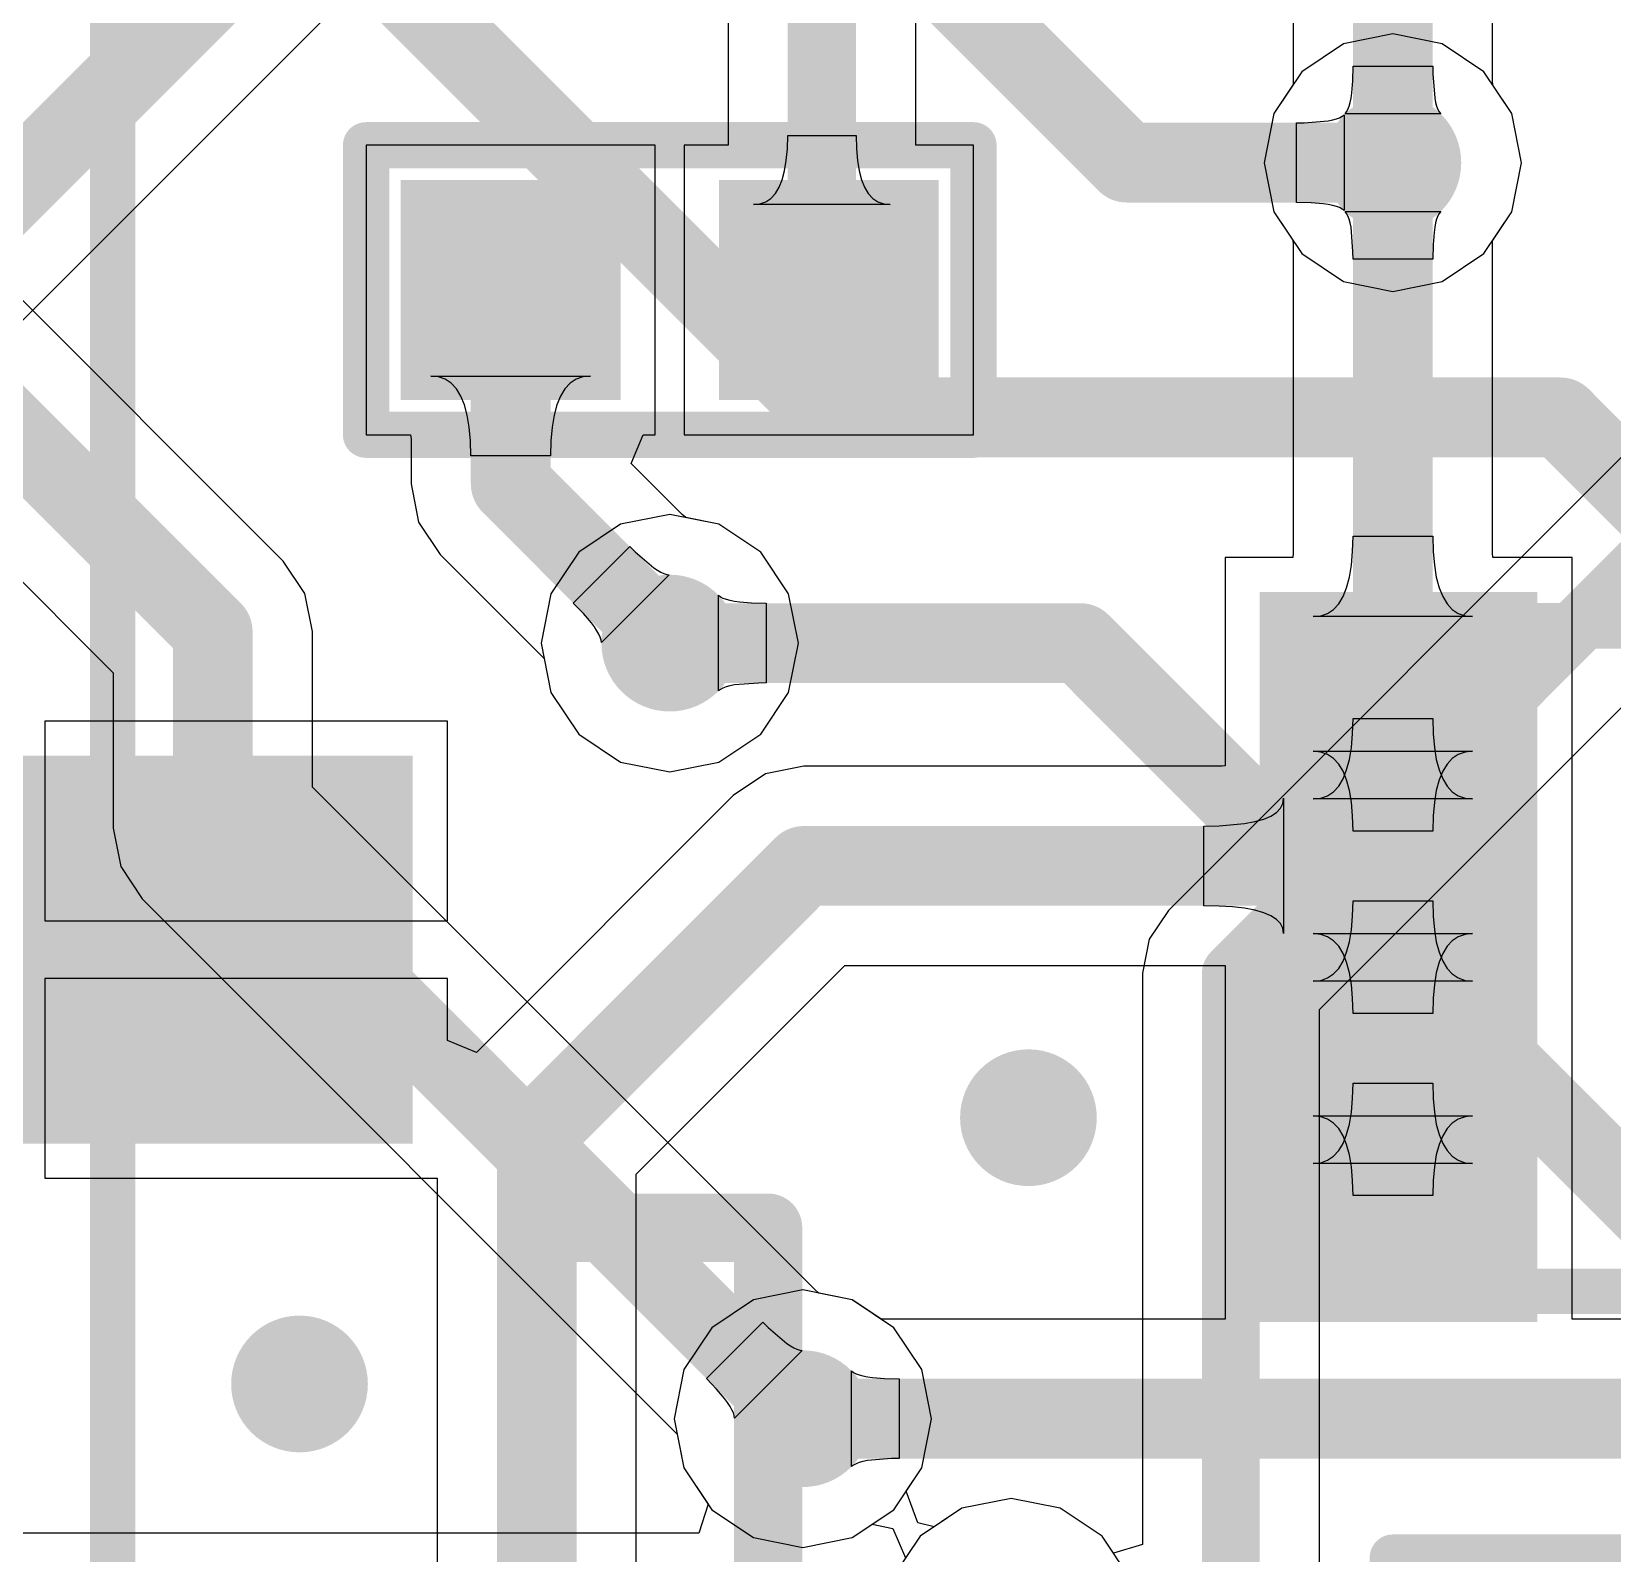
# Model space of a CAD drawing. Header units: millimetres. Extents: x 2.44 to 5.37, y 2.91 to 4.14.
# Drawn here: x 4.1077 to 4.3809, y 3.1997 to 3.4626 of the extents above; entities that cross this region are included whole.
import ezdxf

# ---------------------------------------------------------------- set-up
doc = ezdxf.new("R2010")
doc.units = ezdxf.units.MM
doc.header["$MEASUREMENT"] = 0
for name, color, linetype in [('BottomLayer', 5, 'Continuous'), ('BottomOverlay', 54, 'Continuous'), ('MidLayer1', 16, 'Continuous'), ('MidLayer2', 76, 'Continuous'), ('MultiLayer', 9, 'Continuous'), ('TopLayer', 1, 'Continuous'), ('TopOverlay', 2, 'Continuous'), ('TopPaste', 8, 'Continuous'), ('TopSolder', 216, 'Continuous'), ('ViaHoleLayer', 16, 'Continuous')]:
    doc.layers.add(name, color=color, linetype=linetype)

# ---------------------------------------------------------------- blocks, each defined once
blk = doc.blocks.new('C0603_1')
at = {"layer": 'TopLayer'}
for points in [[(-0.014, -0.008), (0.016, -0.008), (-0.014, 0.022), (0.016, 0.022)], [(0.041, -0.008), (0.071, -0.008), (0.041, 0.022), (0.071, 0.022)]]:
    blk.add_solid(points, dxfattribs=at)
at = {"layer": 'TopOverlay', "const_width": 0.008}
for points in [[(-0.024, -0.018), (-0.024, 0.032)], [(0.018, 0.032), (-0.024, 0.032)], [(0.08, 0.032), (0.038, 0.032)], [(0.081, -0.018), (0.081, 0.032)], [(0.018, -0.018), (-0.024, -0.018)], [(0.08, -0.018), (0.038, -0.018)]]:
    blk.add_lwpolyline(points, dxfattribs=at)
at = {"layer": 'TopOverlay', "const_width": 0.004}
for points in [[(-0.026, 0.032, 1), (-0.022, 0.032, 1)], [(-0.026, 0.032, 1), (-0.022, 0.032, 1)], [(0.016, 0.032, 1), (0.02, 0.032, 1)], [(0.036, 0.032, 1), (0.04, 0.032, 1)], [(0.078, 0.032, 1), (0.082, 0.032, 1)], [(0.079, 0.032, 1), (0.083, 0.032, 1)], [(-0.026, -0.018, 1), (-0.022, -0.018, 1)], [(-0.026, -0.018, 1), (-0.022, -0.018, 1)], [(0.016, -0.018, 1), (0.02, -0.018, 1)], [(0.036, -0.018, 1), (0.04, -0.018, 1)], [(0.078, -0.018, 1), (0.082, -0.018, 1)], [(0.079, -0.018, 1), (0.083, -0.018, 1)]]:
    blk.add_lwpolyline(points, format="xyb", close=True, dxfattribs=at)
at = {"layer": 'TopPaste'}
for points in [[(-0.014, -0.008), (0.016, -0.008), (-0.014, 0.022), (0.016, 0.022)], [(0.041, -0.008), (0.071, -0.008), (0.041, 0.022), (0.071, 0.022)]]:
    blk.add_solid(points, dxfattribs=at)
at = {"layer": 'TopSolder'}
for points in [[(-0.018, -0.012), (0.02, -0.012), (-0.018, 0.026), (0.02, 0.026)], [(0.037, -0.012), (0.075, -0.012), (0.037, 0.026), (0.075, 0.026)]]:
    blk.add_solid(points, dxfattribs=at)
blk = doc.blocks.new('____8_4__28')
at = {"layer": 'TopLayer'}
for points in [[(-0.054, 0.02919), (-0.014, 0.02919), (-0.054, 0.05281), (-0.014, 0.05281)], [(0.016, 0.02919), (0.056, 0.02919), (0.016, 0.05281), (0.056, 0.05281)], [(-0.054, -0.00231), (-0.014, -0.00231), (-0.054, 0.02132), (-0.014, 0.02132)], [(0.016, -0.00231), (0.056, -0.00231), (0.016, 0.02132), (0.056, 0.02132)], [(-0.054, -0.0338), (-0.014, -0.0338), (-0.054, -0.01018), (-0.014, -0.01018)], [(0.016, -0.0338), (0.056, -0.0338), (0.016, -0.01018), (0.056, -0.01018)], [(-0.054, -0.0653), (-0.014, -0.0653), (-0.054, -0.04168), (-0.014, -0.04168)], [(0.016, -0.0653), (0.056, -0.0653), (0.016, -0.04168), (0.056, -0.04168)]]:
    blk.add_solid(points, dxfattribs=at)
at = {"layer": 'TopOverlay', "const_width": 0.00787}
for points in [[(-0.014, -0.064), (-0.014, 0.051)], [(-0.014, 0.051), (0.016, 0.051)], [(0.016, -0.064), (0.016, 0.051)], [(-0.014, -0.064), (0.016, -0.064)]]:
    blk.add_lwpolyline(points, dxfattribs=at)
at = {"layer": 'TopOverlay', "const_width": 0.00394}
for points in [[(-0.01597, 0.051, 1), (-0.01203, 0.051, 1)], [(-0.01597, 0.051, 1), (-0.01203, 0.051, 1)], [(0.01403, 0.051, 1), (0.01797, 0.051, 1)], [(0.01403, 0.051, 1), (0.01797, 0.051, 1)], [(-0.01597, -0.064, 1), (-0.01203, -0.064, 1)], [(-0.01597, -0.064, 1), (-0.01203, -0.064, 1)], [(0.01403, -0.064, 1), (0.01797, -0.064, 1)], [(0.01403, -0.064, 1), (0.01797, -0.064, 1)]]:
    blk.add_lwpolyline(points, format="xyb", close=True, dxfattribs=at)
at = {"layer": 'TopPaste'}
for points in [[(-0.054, 0.02919), (-0.014, 0.02919), (-0.054, 0.05281), (-0.014, 0.05281)], [(0.016, 0.02919), (0.056, 0.02919), (0.016, 0.05281), (0.056, 0.05281)], [(-0.054, -0.00231), (-0.014, -0.00231), (-0.054, 0.02132), (-0.014, 0.02132)], [(0.016, -0.00231), (0.056, -0.00231), (0.016, 0.02132), (0.056, 0.02132)], [(-0.054, -0.0338), (-0.014, -0.0338), (-0.054, -0.01018), (-0.014, -0.01018)], [(0.016, -0.0338), (0.056, -0.0338), (0.016, -0.01018), (0.056, -0.01018)], [(-0.054, -0.0653), (-0.014, -0.0653), (-0.054, -0.04168), (-0.014, -0.04168)], [(0.016, -0.0653), (0.056, -0.0653), (0.016, -0.04168), (0.056, -0.04168)]]:
    blk.add_solid(points, dxfattribs=at)
at = {"layer": 'TopSolder'}
for points in [[(-0.058, 0.02519), (-0.01, 0.02519), (-0.058, 0.05681), (-0.01, 0.05681)], [(0.012, 0.02519), (0.06, 0.02519), (0.012, 0.05681), (0.06, 0.05681)], [(-0.058, -0.00631), (-0.01, -0.00631), (-0.058, 0.02532), (-0.01, 0.02532)], [(0.012, -0.00631), (0.06, -0.00631), (0.012, 0.02532), (0.06, 0.02532)], [(-0.058, -0.0378), (-0.01, -0.0378), (-0.058, -0.00618), (-0.01, -0.00618)], [(0.012, -0.0378), (0.06, -0.0378), (0.012, -0.00618), (0.06, -0.00618)], [(-0.058, -0.0693), (-0.01, -0.0693), (-0.058, -0.03768), (-0.01, -0.03768)], [(0.012, -0.0693), (0.06, -0.0693), (0.012, -0.03768), (0.06, -0.03768)]]:
    blk.add_solid(points, dxfattribs=at)
blk = doc.blocks.new('LM39100_37')
at = {"layer": 'TopLayer'}
for points in [[(-0.06257, 0.09153), (0.06657, 0.09153), (-0.06257, 0.15053), (0.06657, 0.15053)], [(-0.1075, -0.1565), (-0.0685, -0.1565), (-0.1075, -0.0975), (-0.0685, -0.0975)], [(-0.01749, -0.15653), (0.02149, -0.15653), (-0.01749, -0.09747), (0.02149, -0.09747)], [(0.0725, -0.1565), (0.1115, -0.1565), (0.0725, -0.0975), (0.1115, -0.0975)]]:
    blk.add_solid(points, dxfattribs=at)
at = {"layer": 'TopOverlay', "const_width": 0.01181}
for points in [[(-0.128, 0.073), (-0.088, 0.073)], [(-0.128, -0.087), (-0.128, 0.073)], [(0.092, 0.073), (0.132, 0.073)], [(0.132, -0.087), (0.132, 0.073)]]:
    blk.add_lwpolyline(points, dxfattribs=at)
at = {"layer": 'TopOverlay', "const_width": 0.00591}
for points in [[(-0.13095, 0.073, 1), (-0.12505, 0.073, 1)], [(-0.13095, 0.073, 1), (-0.12505, 0.073, 1)], [(-0.09095, 0.073, 1), (-0.08505, 0.073, 1)], [(0.08905, 0.073, 1), (0.09495, 0.073, 1)], [(0.12905, 0.073, 1), (0.13495, 0.073, 1)], [(0.12905, 0.073, 1), (0.13495, 0.073, 1)], [(-0.13095, -0.087, 1), (-0.12505, -0.087, 1)], [(0.12905, -0.087, 1), (0.13495, -0.087, 1)]]:
    blk.add_lwpolyline(points, format="xyb", close=True, dxfattribs=at)
at = {"layer": 'TopPaste'}
for points in [[(-0.06257, 0.09153), (0.06657, 0.09153), (-0.06257, 0.15053), (0.06657, 0.15053)], [(-0.1075, -0.1565), (-0.0685, -0.1565), (-0.1075, -0.0975), (-0.0685, -0.0975)], [(-0.01749, -0.15653), (0.02149, -0.15653), (-0.01749, -0.09747), (0.02149, -0.09747)], [(0.0725, -0.1565), (0.1115, -0.1565), (0.0725, -0.0975), (0.1115, -0.0975)]]:
    blk.add_solid(points, dxfattribs=at)
at = {"layer": 'TopSolder'}
for points in [[(-0.06657, 0.08753), (0.07057, 0.08753), (-0.06657, 0.15453), (0.07057, 0.15453)], [(-0.1115, -0.1605), (-0.0645, -0.1605), (-0.1115, -0.0935), (-0.0645, -0.0935)], [(-0.02149, -0.16053), (0.02549, -0.16053), (-0.02149, -0.09347), (0.02549, -0.09347)], [(0.0685, -0.1605), (0.1155, -0.1605), (0.0685, -0.0935), (0.1155, -0.0935)]]:
    blk.add_solid(points, dxfattribs=at)
blk = doc.blocks.new('R0603_47')
at = {"layer": 'TopLayer'}
for points in [[(-0.0425, -0.015), (-0.0125, -0.015), (-0.0425, 0.015), (-0.0125, 0.015)], [(0.0125, -0.015), (0.0425, -0.015), (0.0125, 0.015), (0.0425, 0.015)]]:
    blk.add_solid(points, dxfattribs=at)
at = {"layer": 'TopOverlay', "const_width": 0.008}
for points in [[(-0.0525, 0.025), (0.0525, 0.025)], [(-0.0525, -0.025), (-0.0525, 0.025)], [(0.0525, -0.025), (0.0525, 0.025)], [(-0.0525, -0.025), (0.0525, -0.025)]]:
    blk.add_lwpolyline(points, dxfattribs=at)
at = {"layer": 'TopOverlay', "const_width": 0.004}
for points in [[(-0.0545, 0.025, 1), (-0.0505, 0.025, 1)], [(-0.0545, 0.025, 1), (-0.0505, 0.025, 1)], [(0.0505, 0.025, 1), (0.0545, 0.025, 1)], [(0.0505, 0.025, 1), (0.0545, 0.025, 1)], [(-0.0545, -0.025, 1), (-0.0505, -0.025, 1)], [(-0.0545, -0.025, 1), (-0.0505, -0.025, 1)], [(0.0505, -0.025, 1), (0.0545, -0.025, 1)], [(0.0505, -0.025, 1), (0.0545, -0.025, 1)]]:
    blk.add_lwpolyline(points, format="xyb", close=True, dxfattribs=at)
at = {"layer": 'TopPaste'}
for points in [[(-0.0425, -0.015), (-0.0125, -0.015), (-0.0425, 0.015), (-0.0125, 0.015)], [(0.0125, -0.015), (0.0425, -0.015), (0.0125, 0.015), (0.0425, 0.015)]]:
    blk.add_solid(points, dxfattribs=at)
at = {"layer": 'TopSolder'}
for points in [[(-0.0465, -0.019), (-0.0085, -0.019), (-0.0465, 0.019), (-0.0085, 0.019)], [(0.0085, -0.019), (0.0465, -0.019), (0.0085, 0.019), (0.0465, 0.019)]]:
    blk.add_solid(points, dxfattribs=at)
blk = doc.blocks.new('ESP32_WROVER_B_50')
at = {"layer": 'BottomOverlay', "const_width": 0.00787}
blk.add_lwpolyline([(0, 0.04331), (0.70866, 0.04331)], dxfattribs=at)

msp = doc.modelspace()

# ---------------------------------------------------------------- linework, layer by layer
at = {"layer": 'BottomLayer'}
for p, q in [((3.84182, 3.63182), (4.12178, 3.35187)), ((4.15118, 3.37118), (3.90161, 3.62074)), ((4.48771, 3.49433), (4.30419, 3.31081)), ((4.33029, 3.29367), (4.51071, 3.47408)), ((4.343, 3.46224), (4.33449, 3.46055)), ((4.35151, 3.46055), (4.343, 3.46224)), ((4.33449, 3.46055), (4.32728, 3.45572)), ((4.35872, 3.45572), (4.35151, 3.46055)), ((4.32728, 3.45572), (4.32245, 3.44851)), ((4.36355, 3.44851), (4.35872, 3.45572)), ((4.32245, 3.44851), (4.32076, 3.44)), ((4.36524, 3.44), (4.36355, 3.44851)), ((4.32076, 3.44), (4.32245, 3.43149)), ((4.36355, 3.43149), (4.36524, 3.44)), ((4.32245, 3.43149), (4.32728, 3.42428)), ((4.35872, 3.42428), (4.36355, 3.43149)), ((4.32728, 3.42428), (4.33449, 3.41945)), ((4.35151, 3.41945), (4.35872, 3.42428)), ((4.33449, 3.41945), (4.343, 3.41776)), ((4.343, 3.41776), (4.35151, 3.41945)), ((4.20949, 3.37755), (4.20228, 3.37272)), ((4.218, 3.37924), (4.20949, 3.37755)), ((4.22651, 3.37755), (4.218, 3.37924)), ((4.23372, 3.37272), (4.22651, 3.37755)), ((4.20228, 3.37272), (4.19745, 3.36551)), ((4.23855, 3.36551), (4.23372, 3.37272)), ((4.15491, 3.36559), (4.15118, 3.37118)), ((4.15622, 3.359), (4.15491, 3.36559)), ((4.19745, 3.36551), (4.19576, 3.357)), ((4.24024, 3.357), (4.23855, 3.36551)), ((4.15622, 3.33213), (4.15622, 3.359)), ((4.19576, 3.357), (4.19745, 3.34849)), ((4.23855, 3.34849), (4.24024, 3.357)), ((4.12178, 3.35187), (4.12178, 3.325)), ((4.19745, 3.34849), (4.20228, 3.34128)), ((4.23372, 3.34128), (4.23855, 3.34849)), ((4.20228, 3.34128), (4.20949, 3.33645)), ((4.22651, 3.33645), (4.23372, 3.34128)), ((4.20949, 3.33645), (4.218, 3.33476)), ((4.218, 3.33476), (4.22651, 3.33645)), ((4.24312, 3.24524), (4.15622, 3.33213)), ((4.12178, 3.325), (4.12309, 3.31841)), ((4.12309, 3.31841), (4.12682, 3.31282)), ((4.12682, 3.31282), (4.21925, 3.22039)), ((4.30419, 3.31081), (4.30087, 3.30585)), ((4.30087, 3.30585), (4.29971, 3.3)), ((4.29971, 3.3), (4.29971, 3.20128)), ((4.33029, 3.15241), (4.33029, 3.29367)), ((4.24376, 3.24469), (4.24312, 3.24524)), ((4.24951, 3.24355), (4.24376, 3.24469)), ((4.25672, 3.23872), (4.24951, 3.24355)), ((4.22433, 3.22992), (4.23408, 3.23967)), ((4.23408, 3.23967), (4.23502, 3.23874)), ((4.23502, 3.23874), (4.23822, 3.23601)), ((4.26155, 3.23151), (4.25672, 3.23872)), ((4.23822, 3.23601), (4.23887, 3.23558)), ((4.23887, 3.23558), (4.23946, 3.23524)), ((4.24088, 3.23481), (4.22919, 3.22312)), ((4.23946, 3.23524), (4.23999, 3.235)), ((4.23999, 3.235), (4.24047, 3.23486)), ((4.24047, 3.23486), (4.24088, 3.23481)), ((4.22609, 3.22809), (4.22433, 3.22992)), ((4.26324, 3.223), (4.26155, 3.23151)), ((4.22745, 3.22649), (4.22609, 3.22809)), ((4.22799, 3.22578), (4.22745, 3.22649)), ((4.22842, 3.22513), (4.22799, 3.22578)), ((4.22876, 3.22454), (4.22842, 3.22513)), ((4.229, 3.22401), (4.22876, 3.22454)), ((4.22914, 3.22353), (4.229, 3.22401)), ((4.22919, 3.22312), (4.22914, 3.22353)), ((4.26155, 3.21449), (4.26324, 3.223)), ((4.21925, 3.22039), (4.21929, 3.22035)), ((4.21929, 3.22035), (4.22045, 3.21449)), ((4.22045, 3.21449), (4.22465, 3.20822)), ((4.25888, 3.2105), (4.26155, 3.21449)), ((4.22465, 3.20822), (4.22303, 3.20322)), ((4.2609, 3.20503), (4.25888, 3.2105)), ((4.277, 3.20924), (4.26849, 3.20755)), ((4.28551, 3.20755), (4.277, 3.20924)), ((4.26849, 3.20755), (4.26369, 3.20434)), ((4.29272, 3.20272), (4.28551, 3.20755)), ((4.22303, 3.20322), (4.006, 3.20322)), ((4.26369, 3.20434), (4.2609, 3.20503)), ((4.29471, 3.19976), (4.29272, 3.20272)), ((4.29971, 3.20128), (4.29471, 3.19976))]:
    msp.add_line(p, q, dxfattribs=at)
for points, const_width in [([(3.854, 3.644), (4.139, 3.359)], 0.01378), ([(4.315, 3.3), (4.503, 3.488)], 0.01), ([(4.139, 3.325), (4.139, 3.359)], 0.01378), ([(4.139, 3.325), (4.241, 3.223)], 0.01378), ([(4.315, 3.10304), (4.315, 3.3)], 0.01)]:
    msp.add_lwpolyline(points, dxfattribs=dict(at, const_width=const_width))
for points, const_width in [([(4.33709, 3.44, 1), (4.34891, 3.44, 1)], 0.01181), ([(4.21209, 3.357, 1), (4.22391, 3.357, 1)], 0.01181), ([(4.13556, 3.359, 1), (4.14244, 3.359, 1)], 0.00689), ([(4.13556, 3.359, 1), (4.14244, 3.359, 1)], 0.00689), ([(4.13556, 3.325, 1), (4.14244, 3.325, 1)], 0.00689), ([(4.13556, 3.325, 1), (4.14244, 3.325, 1)], 0.00689), ([(4.3125, 3.3, 1), (4.3175, 3.3, 1)], 0.005), ([(4.3125, 3.3, 1), (4.3175, 3.3, 1)], 0.005), ([(4.27409, 3.275, 1), (4.28591, 3.275, 1)], 0.01181), ([(4.14809, 3.229, 1), (4.15991, 3.229, 1)], 0.01181), ([(4.23509, 3.223, 1), (4.24691, 3.223, 1)], 0.01181), ([(4.23756, 3.223, 1), (4.24444, 3.223, 1)], 0.00689)]:
    msp.add_lwpolyline(points, format="xyb", close=True, dxfattribs=dict(at, const_width=const_width))
at = {"layer": 'MidLayer1'}
for p, q in [((4.343, 3.46224), (4.33449, 3.46055)), ((4.35151, 3.46055), (4.343, 3.46224)), ((4.33449, 3.46055), (4.32728, 3.45572)), ((4.35872, 3.45572), (4.35151, 3.46055)), ((4.32728, 3.45572), (4.32245, 3.44851)), ((4.36355, 3.44851), (4.35872, 3.45572)), ((4.32245, 3.44851), (4.32076, 3.44)), ((4.36524, 3.44), (4.36355, 3.44851)), ((4.32076, 3.44), (4.32245, 3.43149)), ((4.36355, 3.43149), (4.36524, 3.44)), ((4.32245, 3.43149), (4.32728, 3.42428)), ((4.35872, 3.42428), (4.36355, 3.43149)), ((4.32728, 3.42428), (4.33449, 3.41945)), ((4.35151, 3.41945), (4.35872, 3.42428)), ((4.33449, 3.41945), (4.343, 3.41776)), ((4.343, 3.41776), (4.35151, 3.41945)), ((4.20949, 3.37755), (4.20228, 3.37272)), ((4.218, 3.37924), (4.20949, 3.37755)), ((4.22651, 3.37755), (4.218, 3.37924)), ((4.23372, 3.37272), (4.22651, 3.37755)), ((4.20228, 3.37272), (4.19745, 3.36551)), ((4.23855, 3.36551), (4.23372, 3.37272)), ((4.19745, 3.36551), (4.19576, 3.357)), ((4.24024, 3.357), (4.23855, 3.36551)), ((4.19576, 3.357), (4.19745, 3.34849)), ((4.23855, 3.34849), (4.24024, 3.357)), ((4.19745, 3.34849), (4.20228, 3.34128)), ((4.23372, 3.34128), (4.23855, 3.34849)), ((4.20228, 3.34128), (4.20949, 3.33645)), ((4.22651, 3.33645), (4.23372, 3.34128)), ((4.20949, 3.33645), (4.218, 3.33476)), ((4.218, 3.33476), (4.22651, 3.33645)), ((4.23249, 3.24355), (4.22528, 3.23872)), ((4.241, 3.24524), (4.23249, 3.24355)), ((4.24951, 3.24355), (4.241, 3.24524)), ((4.25672, 3.23872), (4.24951, 3.24355)), ((4.22528, 3.23872), (4.22045, 3.23151)), ((4.26155, 3.23151), (4.25672, 3.23872)), ((4.22045, 3.23151), (4.21876, 3.223)), ((4.26324, 3.223), (4.26155, 3.23151)), ((4.21876, 3.223), (4.22045, 3.21449)), ((4.26155, 3.21449), (4.26324, 3.223)), ((4.22045, 3.21449), (4.22528, 3.20728)), ((4.25672, 3.20728), (4.26155, 3.21449)), ((4.277, 3.20924), (4.26849, 3.20755)), ((4.28551, 3.20755), (4.277, 3.20924)), ((4.22528, 3.20728), (4.23249, 3.20245)), ((4.24951, 3.20245), (4.25672, 3.20728)), ((4.26849, 3.20755), (4.26128, 3.20272)), ((4.29272, 3.20272), (4.28551, 3.20755)), ((4.26128, 3.20272), (4.25645, 3.19551)), ((4.29755, 3.19551), (4.29272, 3.20272)), ((4.23249, 3.20245), (4.241, 3.20076)), ((4.241, 3.20076), (4.24951, 3.20245))]:
    msp.add_line(p, q, dxfattribs=at)
at = {"layer": 'MidLayer1', "const_width": 0.01181}
for points in [[(4.33709, 3.44, 1), (4.34891, 3.44, 1)], [(4.21209, 3.357, 1), (4.22391, 3.357, 1)], [(4.27409, 3.275, 1), (4.28591, 3.275, 1)], [(4.14809, 3.229, 1), (4.15991, 3.229, 1)], [(4.23509, 3.223, 1), (4.24691, 3.223, 1)]]:
    msp.add_lwpolyline(points, format="xyb", close=True, dxfattribs=at)
at = {"layer": 'MidLayer2'}
for p, q in [((4.32632, 3.44689), (4.32764, 3.4469)), ((4.32632, 3.43311), (4.32632, 3.44689)), ((4.32764, 3.4469), (4.33183, 3.44723)), ((4.33183, 3.44723), (4.3326, 3.44739)), ((4.3326, 3.44739), (4.33326, 3.44756)), ((4.33326, 3.44756), (4.3338, 3.44777)), ((4.3338, 3.44777), (4.33424, 3.44801)), ((4.33424, 3.44801), (4.33457, 3.44827)), ((4.33457, 3.44827), (4.33457, 3.43173)), ((4.32886, 3.43306), (4.32632, 3.43311)), ((4.33095, 3.43289), (4.32886, 3.43306)), ((4.33183, 3.43277), (4.33095, 3.43289)), ((4.3326, 3.43261), (4.33183, 3.43277)), ((4.33326, 3.43244), (4.3326, 3.43261)), ((4.3338, 3.43223), (4.33326, 3.43244)), ((4.33424, 3.43199), (4.3338, 3.43223)), ((4.33457, 3.43173), (4.33424, 3.43199)), ((4.22643, 3.34873), (4.22643, 3.36527)), ((4.22643, 3.36527), (4.22676, 3.36501)), ((4.22676, 3.36501), (4.2272, 3.36477)), ((4.2272, 3.36477), (4.22774, 3.36456)), ((4.22774, 3.36456), (4.2284, 3.36439)), ((4.2284, 3.36439), (4.22917, 3.36423)), ((4.22917, 3.36423), (4.23005, 3.36411)), ((4.23005, 3.36411), (4.23214, 3.36394)), ((4.23214, 3.36394), (4.23468, 3.36389)), ((4.23468, 3.36389), (4.23468, 3.35011)), ((4.23468, 3.35011), (4.23336, 3.3501)), ((4.22676, 3.34899), (4.22643, 3.34873)), ((4.2272, 3.34923), (4.22676, 3.34899)), ((4.22774, 3.34944), (4.2272, 3.34923)), ((4.2284, 3.34961), (4.22774, 3.34944)), ((4.22917, 3.34977), (4.2284, 3.34961)), ((4.23336, 3.3501), (4.22917, 3.34977))]:
    msp.add_line(p, q, dxfattribs=at)
at = {"layer": 'MidLayer2', "const_width": 0.01378}
for points in [[(4.201, 3.536), (4.297, 3.44)], [(4.151, 3.491), (4.246, 3.396)], [(4.297, 3.44), (4.343, 3.44)], [(4.246, 3.396), (4.372, 3.396)], [(4.372, 3.396), (4.546, 3.222)], [(4.218, 3.357), (4.289, 3.357)], [(4.289, 3.357), (4.476, 3.17)]]:
    msp.add_lwpolyline(points, dxfattribs=at)
at = {"layer": 'MidLayer2'}
for points, const_width in [([(4.33709, 3.44, 1), (4.34891, 3.44, 1)], 0.01181), ([(4.29356, 3.44, 1), (4.30044, 3.44, 1)], 0.00689), ([(4.29356, 3.44, 1), (4.30044, 3.44, 1)], 0.00689), ([(4.33956, 3.44, 1), (4.34644, 3.44, 1)], 0.00689), ([(4.24256, 3.396, 1), (4.24944, 3.396, 1)], 0.00689), ([(4.24256, 3.396, 1), (4.24944, 3.396, 1)], 0.00689), ([(4.36856, 3.396, 1), (4.37544, 3.396, 1)], 0.00689), ([(4.36856, 3.396, 1), (4.37544, 3.396, 1)], 0.00689), ([(4.21209, 3.357, 1), (4.22391, 3.357, 1)], 0.01181), ([(4.21456, 3.357, 1), (4.22144, 3.357, 1)], 0.00689), ([(4.28556, 3.357, 1), (4.29244, 3.357, 1)], 0.00689), ([(4.28556, 3.357, 1), (4.29244, 3.357, 1)], 0.00689), ([(4.27409, 3.275, 1), (4.28591, 3.275, 1)], 0.01181), ([(4.14809, 3.229, 1), (4.15991, 3.229, 1)], 0.01181), ([(4.23509, 3.223, 1), (4.24691, 3.223, 1)], 0.01181)]:
    msp.add_lwpolyline(points, format="xyb", close=True, dxfattribs=dict(at, const_width=const_width))
at = {"layer": 'MultiLayer', "const_width": 0.01181}
for points in [[(4.33709, 3.44, 1), (4.34891, 3.44, 1)], [(4.21209, 3.357, 1), (4.22391, 3.357, 1)], [(4.27409, 3.275, 1), (4.28591, 3.275, 1)], [(4.14809, 3.229, 1), (4.15991, 3.229, 1)], [(4.23509, 3.223, 1), (4.24691, 3.223, 1)]]:
    msp.add_lwpolyline(points, format="xyb", close=True, dxfattribs=at)
at = {"layer": 'TopLayer'}
for p, q in [((4.22807, 3.48479), (4.22807, 3.443)), ((4.26051, 3.443), (4.26051, 3.48479)), ((4.0415, 3.34815), (4.16789, 3.47453)), ((4.32578, 3.46596), (4.32578, 3.45354)), ((4.36022, 3.45422), (4.36022, 3.46596)), ((4.33606, 3.45414), (4.33611, 3.45668)), ((4.33611, 3.45668), (4.34989, 3.45668)), ((4.34989, 3.45668), (4.3499, 3.45536)), ((4.33589, 3.45205), (4.33606, 3.45414)), ((4.3499, 3.45536), (4.35023, 3.45117)), ((4.36029, 3.45339), (4.36022, 3.45422)), ((4.32578, 3.45348), (4.32245, 3.44851)), ((4.32578, 3.45354), (4.32578, 3.45348)), ((4.33577, 3.45117), (4.33589, 3.45205)), ((4.36355, 3.44851), (4.36029, 3.45339)), ((4.32245, 3.44851), (4.32076, 3.44)), ((4.33473, 3.44843), (4.33499, 3.44876)), ((4.33499, 3.44876), (4.33523, 3.4492)), ((4.33523, 3.4492), (4.33544, 3.44974)), ((4.33544, 3.44974), (4.33561, 3.4504)), ((4.33561, 3.4504), (4.33577, 3.45117)), ((4.35023, 3.45117), (4.35039, 3.4504)), ((4.35039, 3.4504), (4.35056, 3.44974)), ((4.35056, 3.44974), (4.35077, 3.4492)), ((4.35077, 3.4492), (4.35101, 3.44876)), ((4.35101, 3.44876), (4.35127, 3.44843)), ((4.36524, 3.44), (4.36355, 3.44851)), ((4.35127, 3.44843), (4.33473, 3.44843)), ((4.23833, 3.44242), (4.23839, 3.44469)), ((4.23839, 3.44469), (4.2502, 3.44469)), ((4.2502, 3.44469), (4.25026, 3.44242)), ((4.2155, 3.443), (4.1655, 3.443)), ((4.1655, 3.443), (4.1655, 3.393)), ((4.2155, 3.393), (4.2155, 3.443)), ((4.22807, 3.443), (4.2205, 3.443)), ((4.2205, 3.443), (4.2205, 3.393)), ((4.23785, 3.43861), (4.23815, 3.4404)), ((4.23815, 3.4404), (4.23833, 3.44242)), ((4.25026, 3.44242), (4.25043, 3.4404)), ((4.25043, 3.4404), (4.25073, 3.43861)), ((4.2705, 3.443), (4.26051, 3.443)), ((4.2705, 3.393), (4.2705, 3.443)), ((4.23744, 3.43706), (4.23785, 3.43861)), ((4.25073, 3.43861), (4.25114, 3.43706)), ((4.32076, 3.44), (4.32245, 3.43149)), ((4.36355, 3.43149), (4.36524, 3.44)), ((4.23626, 3.43467), (4.23691, 3.43574)), ((4.23691, 3.43574), (4.23744, 3.43706)), ((4.25114, 3.43706), (4.25167, 3.43574)), ((4.25167, 3.43574), (4.25232, 3.43467)), ((4.23248, 3.43276), (4.2336, 3.43288)), ((4.2561, 3.43276), (4.23248, 3.43276)), ((4.2336, 3.43288), (4.23461, 3.43324)), ((4.23461, 3.43324), (4.23549, 3.43383)), ((4.23549, 3.43383), (4.23626, 3.43467)), ((4.25232, 3.43467), (4.25309, 3.43383)), ((4.25309, 3.43383), (4.25398, 3.43324)), ((4.25398, 3.43324), (4.25498, 3.43288)), ((4.25498, 3.43288), (4.2561, 3.43276)), ((4.32245, 3.43149), (4.32571, 3.42661)), ((4.33499, 3.43124), (4.33473, 3.43157)), ((4.33473, 3.43157), (4.35127, 3.43157)), ((4.33523, 3.4308), (4.33499, 3.43124)), ((4.33544, 3.43026), (4.33523, 3.4308)), ((4.33561, 3.4296), (4.33544, 3.43026)), ((4.33577, 3.42883), (4.33561, 3.4296)), ((4.35039, 3.4296), (4.35023, 3.42883)), ((4.35056, 3.43026), (4.35039, 3.4296)), ((4.35077, 3.4308), (4.35056, 3.43026)), ((4.35101, 3.43124), (4.35077, 3.4308)), ((4.35127, 3.43157), (4.35101, 3.43124)), ((4.36022, 3.42652), (4.36355, 3.43149)), ((4.32571, 3.42661), (4.32578, 3.42578)), ((4.3361, 3.42464), (4.33577, 3.42883)), ((4.35011, 3.42795), (4.34994, 3.42586)), ((4.35023, 3.42883), (4.35011, 3.42795)), ((4.32578, 3.42578), (4.32578, 3.37252)), ((4.33611, 3.42332), (4.3361, 3.42464)), ((4.34994, 3.42586), (4.34989, 3.42332)), ((4.36022, 3.42646), (4.36022, 3.42652)), ((4.36022, 3.37252), (4.36022, 3.42646)), ((4.34989, 3.42332), (4.33611, 3.42332)), ((4.17803, 3.40298), (4.17672, 3.40312)), ((4.17672, 3.40312), (4.20428, 3.40312)), ((4.1792, 3.40257), (4.17803, 3.40298)), ((4.18023, 3.40188), (4.1792, 3.40257)), ((4.2018, 3.40257), (4.20077, 3.40188)), ((4.20297, 3.40298), (4.2018, 3.40257)), ((4.20428, 3.40312), (4.20297, 3.40298)), ((4.18113, 3.40092), (4.18023, 3.40188)), ((4.18189, 3.39968), (4.18113, 3.40092)), ((4.18251, 3.39816), (4.18189, 3.39968)), ((4.19911, 3.39968), (4.19849, 3.39816)), ((4.19987, 3.40092), (4.19911, 3.39968)), ((4.20077, 3.40188), (4.19987, 3.40092)), ((4.18299, 3.39637), (4.18251, 3.39816)), ((4.19849, 3.39816), (4.19801, 3.39637)), ((4.18333, 3.3943), (4.18299, 3.39637)), ((4.18354, 3.39196), (4.18333, 3.3943)), ((4.19767, 3.3943), (4.19746, 3.39196)), ((4.19801, 3.39637), (4.19767, 3.3943)), ((4.1655, 3.393), (4.17321, 3.393)), ((4.17321, 3.393), (4.17328, 3.39226)), ((4.17328, 3.39226), (4.17328, 3.3845)), ((4.18361, 3.38934), (4.18354, 3.39196)), ((4.19746, 3.39196), (4.19739, 3.38934)), ((4.21135, 3.388), (4.21342, 3.393)), ((4.21342, 3.393), (4.2155, 3.393)), ((4.2205, 3.393), (4.2705, 3.393)), ((4.19739, 3.38934), (4.18361, 3.38934)), ((4.22012, 3.37924), (4.21135, 3.388)), ((4.17328, 3.3845), (4.17459, 3.37791)), ((4.17459, 3.37791), (4.17832, 3.37232)), ((4.22076, 3.37869), (4.22012, 3.37924)), ((4.22651, 3.37755), (4.22076, 3.37869)), ((4.23372, 3.37272), (4.22651, 3.37755)), ((4.33604, 3.37283), (4.33611, 3.37547)), ((4.33611, 3.37547), (4.34989, 3.37547)), ((4.34989, 3.37547), (4.34996, 3.37283)), ((4.17832, 3.37232), (4.19625, 3.35439)), ((4.20133, 3.36392), (4.21108, 3.37367)), ((4.21108, 3.37367), (4.21202, 3.37274)), ((4.21202, 3.37274), (4.21522, 3.37001)), ((4.23855, 3.36551), (4.23372, 3.37272)), ((4.32578, 3.37252), (4.32572, 3.37181)), ((4.33583, 3.37047), (4.33604, 3.37283)), ((4.34996, 3.37283), (4.35017, 3.37047)), ((4.36028, 3.37181), (4.36022, 3.37252)), ((4.21522, 3.37001), (4.21587, 3.36958)), ((4.21587, 3.36958), (4.21646, 3.36924)), ((4.21646, 3.36924), (4.21699, 3.369)), ((4.32572, 3.37181), (4.314, 3.37181)), ((4.314, 3.37181), (4.314, 3.33577)), ((4.33549, 3.36838), (4.33583, 3.37047)), ((4.35017, 3.37047), (4.35051, 3.36838)), ((4.374, 3.37181), (4.36028, 3.37181)), ((4.374, 3.32819), (4.374, 3.37181)), ((4.21788, 3.36881), (4.20619, 3.35712)), ((4.21699, 3.369), (4.21747, 3.36886)), ((4.21747, 3.36886), (4.21788, 3.36881)), ((4.33439, 3.36505), (4.33501, 3.36657)), ((4.33501, 3.36657), (4.33549, 3.36838)), ((4.35051, 3.36838), (4.35099, 3.36657)), ((4.35099, 3.36657), (4.35161, 3.36505)), ((4.20309, 3.36209), (4.20133, 3.36392)), ((4.24024, 3.357), (4.23855, 3.36551)), ((4.33273, 3.36282), (4.33363, 3.36379)), ((4.33363, 3.36379), (4.33439, 3.36505)), ((4.35161, 3.36505), (4.35237, 3.36379)), ((4.35237, 3.36379), (4.35327, 3.36282)), ((4.20445, 3.36049), (4.20309, 3.36209)), ((4.32922, 3.36157), (4.33053, 3.36171)), ((4.35678, 3.36157), (4.32922, 3.36157)), ((4.33053, 3.36171), (4.3317, 3.36213)), ((4.3317, 3.36213), (4.33273, 3.36282)), ((4.35327, 3.36282), (4.3543, 3.36213)), ((4.3543, 3.36213), (4.35547, 3.36171)), ((4.35547, 3.36171), (4.35678, 3.36157)), ((4.20499, 3.35978), (4.20445, 3.36049)), ((4.20542, 3.35913), (4.20499, 3.35978)), ((4.20576, 3.35854), (4.20542, 3.35913)), ((4.206, 3.35801), (4.20576, 3.35854)), ((4.20614, 3.35753), (4.206, 3.35801)), ((4.20619, 3.35712), (4.20614, 3.35753)), ((4.23855, 3.34849), (4.24024, 3.357)), ((4.19625, 3.35439), (4.19629, 3.35435)), ((4.19629, 3.35435), (4.19745, 3.34849)), ((4.19745, 3.34849), (4.20228, 3.34128)), ((4.23372, 3.34128), (4.23855, 3.34849)), ((4.17957, 3.34353), (4.11, 3.34353)), ((4.11, 3.34353), (4.11, 3.30903)), ((4.17957, 3.30903), (4.17957, 3.34353)), ((4.33604, 3.34133), (4.33611, 3.34397)), ((4.33611, 3.34397), (4.34989, 3.34397)), ((4.34989, 3.34397), (4.34996, 3.34133)), ((4.20228, 3.34128), (4.20949, 3.33645)), ((4.22651, 3.33645), (4.23372, 3.34128)), ((4.33583, 3.33897), (4.33604, 3.34133)), ((4.34996, 3.34133), (4.35017, 3.33897)), ((4.20949, 3.33645), (4.218, 3.33476)), ((4.218, 3.33476), (4.22651, 3.33645)), ((4.33053, 3.33817), (4.32922, 3.33831)), ((4.32922, 3.33831), (4.35678, 3.33831)), ((4.3317, 3.33776), (4.33053, 3.33817)), ((4.33273, 3.33707), (4.3317, 3.33776)), ((4.33363, 3.3361), (4.33273, 3.33707)), ((4.33501, 3.33508), (4.33549, 3.33689)), ((4.33549, 3.33689), (4.33583, 3.33897)), ((4.35017, 3.33897), (4.35051, 3.33689)), ((4.35051, 3.33689), (4.35099, 3.33508)), ((4.35327, 3.33707), (4.35237, 3.3361)), ((4.3543, 3.33776), (4.35327, 3.33707)), ((4.35547, 3.33817), (4.3543, 3.33776)), ((4.35678, 3.33831), (4.35547, 3.33817)), ((4.23456, 3.33441), (4.22897, 3.33068)), ((4.24115, 3.33572), (4.23456, 3.33441)), ((4.31351, 3.33572), (4.24115, 3.33572)), ((4.314, 3.33577), (4.31351, 3.33572)), ((4.33439, 3.33486), (4.33363, 3.3361)), ((4.33439, 3.33355), (4.33501, 3.33508)), ((4.33501, 3.33335), (4.33439, 3.33486)), ((4.35099, 3.33508), (4.35161, 3.33355)), ((4.35161, 3.33486), (4.35099, 3.33335)), ((4.35237, 3.3361), (4.35161, 3.33486)), ((4.3317, 3.33063), (4.33273, 3.33133)), ((4.33273, 3.33133), (4.33363, 3.3323)), ((4.33363, 3.3323), (4.33439, 3.33355)), ((4.33549, 3.33156), (4.33501, 3.33335)), ((4.33583, 3.32949), (4.33549, 3.33156)), ((4.35051, 3.33156), (4.35017, 3.32949)), ((4.35099, 3.33335), (4.35051, 3.33156)), ((4.35161, 3.33355), (4.35237, 3.3323)), ((4.35237, 3.3323), (4.35327, 3.33133)), ((4.35327, 3.33133), (4.3543, 3.33063)), ((4.22897, 3.33068), (4.18457, 3.28627)), ((4.32288, 3.32775), (4.32357, 3.32847)), ((4.32357, 3.32847), (4.32398, 3.32928)), ((4.32398, 3.32928), (4.32412, 3.33019)), ((4.32412, 3.33019), (4.32412, 3.30681)), ((4.32922, 3.33007), (4.33053, 3.33021)), ((4.35678, 3.33007), (4.32922, 3.33007)), ((4.33053, 3.33021), (4.3317, 3.33063)), ((4.33604, 3.32715), (4.33583, 3.32949)), ((4.35017, 3.32949), (4.34996, 3.32715)), ((4.3543, 3.33063), (4.35547, 3.33021)), ((4.35547, 3.33021), (4.35678, 3.33007)), ((4.31296, 3.32544), (4.31737, 3.32583)), ((4.31737, 3.32583), (4.31916, 3.32616)), ((4.31916, 3.32616), (4.32068, 3.32659)), ((4.32068, 3.32659), (4.32192, 3.32712)), ((4.32192, 3.32712), (4.32288, 3.32775)), ((4.33611, 3.32453), (4.33604, 3.32715)), ((4.34996, 3.32715), (4.34989, 3.32453)), ((4.374, 3.29669), (4.374, 3.32819)), ((4.31034, 3.32539), (4.31296, 3.32544)), ((4.31034, 3.31161), (4.31034, 3.32539)), ((4.34989, 3.32453), (4.33611, 3.32453)), ((4.33604, 3.30984), (4.33611, 3.31248)), ((4.33611, 3.31248), (4.34989, 3.31248)), ((4.34989, 3.31248), (4.34996, 3.30984)), ((4.31296, 3.31157), (4.31034, 3.31161)), ((4.3153, 3.31142), (4.31296, 3.31157)), ((4.31737, 3.31118), (4.3153, 3.31142)), ((4.31916, 3.31085), (4.31737, 3.31118)), ((4.32068, 3.31041), (4.31916, 3.31085)), ((4.32192, 3.30989), (4.32068, 3.31041)), ((4.32288, 3.30926), (4.32192, 3.30989)), ((4.32357, 3.30854), (4.32288, 3.30926)), ((4.33583, 3.30747), (4.33604, 3.30984)), ((4.34996, 3.30984), (4.35017, 3.30747)), ((4.11, 3.30903), (4.17957, 3.30903)), ((4.32398, 3.30773), (4.32357, 3.30854)), ((4.32412, 3.30681), (4.32398, 3.30773)), ((4.33053, 3.30668), (4.32922, 3.30681)), ((4.32922, 3.30681), (4.35678, 3.30681)), ((4.3317, 3.30626), (4.33053, 3.30668)), ((4.33549, 3.30539), (4.33583, 3.30747)), ((4.35017, 3.30747), (4.35051, 3.30539)), ((4.35547, 3.30668), (4.3543, 3.30626)), ((4.35678, 3.30681), (4.35547, 3.30668)), ((4.33273, 3.30557), (4.3317, 3.30626)), ((4.33363, 3.30461), (4.33273, 3.30557)), ((4.33439, 3.30337), (4.33363, 3.30461)), ((4.33501, 3.30358), (4.33549, 3.30539)), ((4.35051, 3.30539), (4.35099, 3.30358)), ((4.35237, 3.30461), (4.35161, 3.30337)), ((4.35327, 3.30557), (4.35237, 3.30461)), ((4.3543, 3.30626), (4.35327, 3.30557)), ((4.21222, 3.26522), (4.24828, 3.30128)), ((4.24828, 3.30128), (4.314, 3.30128)), ((4.314, 3.30128), (4.314, 3.2652)), ((4.33363, 3.3008), (4.33439, 3.30205)), ((4.33439, 3.30205), (4.33501, 3.30358)), ((4.33501, 3.30185), (4.33439, 3.30337)), ((4.33549, 3.30006), (4.33501, 3.30185)), ((4.35099, 3.30185), (4.35051, 3.30006)), ((4.35099, 3.30358), (4.35161, 3.30205)), ((4.35161, 3.30337), (4.35099, 3.30185)), ((4.35161, 3.30205), (4.35237, 3.3008)), ((4.17957, 3.29903), (4.11, 3.29903)), ((4.11, 3.29903), (4.11, 3.26453)), ((4.17957, 3.28835), (4.17957, 3.29903)), ((4.32922, 3.29858), (4.33053, 3.29872)), ((4.35678, 3.29858), (4.32922, 3.29858)), ((4.33053, 3.29872), (4.3317, 3.29914)), ((4.3317, 3.29914), (4.33273, 3.29983)), ((4.33273, 3.29983), (4.33363, 3.3008)), ((4.33583, 3.29799), (4.33549, 3.30006)), ((4.35051, 3.30006), (4.35017, 3.29799)), ((4.35237, 3.3008), (4.35327, 3.29983)), ((4.35327, 3.29983), (4.3543, 3.29914)), ((4.3543, 3.29914), (4.35547, 3.29872)), ((4.35547, 3.29872), (4.35678, 3.29858)), ((4.33604, 3.29565), (4.33583, 3.29799)), ((4.33611, 3.29303), (4.33604, 3.29565)), ((4.34996, 3.29565), (4.34989, 3.29303)), ((4.35017, 3.29799), (4.34996, 3.29565)), ((4.374, 3.2652), (4.374, 3.29669)), ((4.34989, 3.29303), (4.33611, 3.29303)), ((4.18457, 3.28627), (4.17957, 3.28835)), ((4.33604, 3.27834), (4.33611, 3.28098)), ((4.33611, 3.28098), (4.34989, 3.28098)), ((4.34989, 3.28098), (4.34996, 3.27834)), ((4.33583, 3.27598), (4.33604, 3.27834)), ((4.34996, 3.27834), (4.35017, 3.27598)), ((4.33053, 3.27518), (4.32922, 3.27532)), ((4.32922, 3.27532), (4.35678, 3.27532)), ((4.3317, 3.27477), (4.33053, 3.27518)), ((4.33273, 3.27408), (4.3317, 3.27477)), ((4.33363, 3.27311), (4.33273, 3.27408)), ((4.33501, 3.27209), (4.33549, 3.27389)), ((4.33549, 3.27389), (4.33583, 3.27598)), ((4.35017, 3.27598), (4.35051, 3.27389)), ((4.35051, 3.27389), (4.35099, 3.27209)), ((4.35327, 3.27408), (4.35237, 3.27311)), ((4.3543, 3.27477), (4.35327, 3.27408)), ((4.35547, 3.27518), (4.3543, 3.27477)), ((4.35678, 3.27532), (4.35547, 3.27518)), ((4.33439, 3.27187), (4.33363, 3.27311)), ((4.33439, 3.27056), (4.33501, 3.27209)), ((4.33501, 3.27036), (4.33439, 3.27187)), ((4.35099, 3.27209), (4.35161, 3.27056)), ((4.35161, 3.27187), (4.35099, 3.27036)), ((4.35237, 3.27311), (4.35161, 3.27187)), ((4.3317, 3.26764), (4.33273, 3.26833)), ((4.33273, 3.26833), (4.33363, 3.26931)), ((4.33363, 3.26931), (4.33439, 3.27056)), ((4.33549, 3.26857), (4.33501, 3.27036)), ((4.33583, 3.2665), (4.33549, 3.26857)), ((4.35051, 3.26857), (4.35017, 3.2665)), ((4.35099, 3.27036), (4.35051, 3.26857)), ((4.35161, 3.27056), (4.35237, 3.26931)), ((4.35237, 3.26931), (4.35327, 3.26833)), ((4.35327, 3.26833), (4.3543, 3.26764)), ((4.32922, 3.26708), (4.33053, 3.26722)), ((4.35678, 3.26708), (4.32922, 3.26708)), ((4.33053, 3.26722), (4.3317, 3.26764)), ((4.33604, 3.26416), (4.33583, 3.2665)), ((4.35017, 3.2665), (4.34996, 3.26416)), ((4.3543, 3.26764), (4.35547, 3.26722)), ((4.35547, 3.26722), (4.35678, 3.26708)), ((4.11, 3.26453), (4.17778, 3.26453)), ((4.17778, 3.26453), (4.17778, 3.09621)), ((4.21222, 3.09621), (4.21222, 3.26522)), ((4.314, 3.2652), (4.314, 3.24022)), ((4.33611, 3.26154), (4.33604, 3.26416)), ((4.34996, 3.26416), (4.34989, 3.26154)), ((4.374, 3.24022), (4.374, 3.2652)), ((4.34989, 3.26154), (4.33611, 3.26154)), ((4.23249, 3.24355), (4.22528, 3.23872)), ((4.241, 3.24524), (4.23249, 3.24355)), ((4.24951, 3.24355), (4.241, 3.24524)), ((4.25448, 3.24023), (4.24951, 3.24355)), ((4.22528, 3.23872), (4.22045, 3.23151)), ((4.25454, 3.24022), (4.25448, 3.24023)), ((4.314, 3.24022), (4.25454, 3.24022)), ((4.384, 3.24022), (4.374, 3.24022)), ((4.22045, 3.23151), (4.21876, 3.223)), ((4.24943, 3.21473), (4.24943, 3.23127)), ((4.24943, 3.23127), (4.24976, 3.23101)), ((4.24976, 3.23101), (4.2502, 3.23077)), ((4.2502, 3.23077), (4.25074, 3.23056)), ((4.25074, 3.23056), (4.2514, 3.23039)), ((4.2514, 3.23039), (4.25217, 3.23023)), ((4.25217, 3.23023), (4.25305, 3.23011)), ((4.25305, 3.23011), (4.25514, 3.22994)), ((4.25514, 3.22994), (4.25768, 3.22989)), ((4.25768, 3.22989), (4.25768, 3.21611)), ((4.21876, 3.223), (4.22045, 3.21449)), ((4.22045, 3.21449), (4.22528, 3.20728)), ((4.24976, 3.21499), (4.24943, 3.21473)), ((4.2502, 3.21523), (4.24976, 3.21499)), ((4.25074, 3.21544), (4.2502, 3.21523)), ((4.2514, 3.21561), (4.25074, 3.21544)), ((4.25217, 3.21577), (4.2514, 3.21561)), ((4.25636, 3.2161), (4.25217, 3.21577)), ((4.25768, 3.21611), (4.25636, 3.2161)), ((4.22528, 3.20728), (4.23249, 3.20245)), ((4.24951, 3.20245), (4.25297, 3.20476)), ((4.25297, 3.20476), (4.25656, 3.20405)), ((4.25656, 3.20405), (4.25878, 3.19899)), ((4.23249, 3.20245), (4.241, 3.20076)), ((4.241, 3.20076), (4.24951, 3.20245))]:
    msp.add_line(p, q, dxfattribs=at)
for points, const_width in [([(4.24429, 3.41921), (4.24429, 3.5066)], 0.01181), ([(4.343, 3.44), (4.343, 3.48851)], 0.01378), ([(3.963, 3.294), (4.15571, 3.48671)], 0.01378), ([(4.343, 3.3185), (4.343, 3.44)], 0.01378), ([(4.1905, 3.3845), (4.1905, 3.418)], 0.01378), ([(4.24429, 3.41921), (4.2455, 3.418)], 0.01181), ([(4.1905, 3.3845), (4.218, 3.357)], 0.01378), ([(4.195, 3.27235), (4.24115, 3.3185)], 0.01378), ([(4.24115, 3.3185), (4.343, 3.3185)], 0.01378), ([(4.343, 3.25651), (4.343, 3.3185)], 0.01378), ([(4.343, 3.3185), (4.344, 3.3185)], 0.01378), ([(4.195, 3.056), (4.195, 3.27235)], 0.01378), ([(4.343, 3.25651), (4.344, 3.25551)], 0.01378), ([(4.241, 3.223), (4.446, 3.223)], 0.01378)]:
    msp.add_lwpolyline(points, dxfattribs=dict(at, const_width=const_width))
for points, const_width in [([(4.33709, 3.44, 1), (4.34891, 3.44, 1)], 0.01181), ([(4.33956, 3.44, 1), (4.34644, 3.44, 1)], 0.00689), ([(4.33956, 3.44, 1), (4.34644, 3.44, 1)], 0.00689), ([(4.18706, 3.418, 1), (4.19395, 3.418, 1)], 0.00689), ([(4.24134, 3.41921, 1), (4.24724, 3.41921, 1)], 0.00591), ([(4.24134, 3.41921, 1), (4.24724, 3.41921, 1)], 0.00591), ([(4.24255, 3.418, 1), (4.24845, 3.418, 1)], 0.00591), ([(4.18706, 3.3845, 1), (4.19395, 3.3845, 1)], 0.00689), ([(4.18706, 3.3845, 1), (4.19395, 3.3845, 1)], 0.00689), ([(4.21209, 3.357, 1), (4.22391, 3.357, 1)], 0.01181), ([(4.21456, 3.357, 1), (4.22144, 3.357, 1)], 0.00689), ([(4.23771, 3.3185, 1), (4.2446, 3.3185, 1)], 0.00689), ([(4.23771, 3.3185, 1), (4.2446, 3.3185, 1)], 0.00689), ([(4.33956, 3.3185, 1), (4.34644, 3.3185, 1)], 0.00689), ([(4.33956, 3.3185, 1), (4.34644, 3.3185, 1)], 0.00689), ([(4.33956, 3.3185, 1), (4.34644, 3.3185, 1)], 0.00689), ([(4.33956, 3.3185, 1), (4.34644, 3.3185, 1)], 0.00689), ([(4.34056, 3.3185, 1), (4.34744, 3.3185, 1)], 0.00689), ([(4.27409, 3.275, 1), (4.28591, 3.275, 1)], 0.01181), ([(4.19156, 3.27235, 1), (4.19844, 3.27235, 1)], 0.00689), ([(4.19156, 3.27235, 1), (4.19844, 3.27235, 1)], 0.00689), ([(4.33956, 3.25651, 1), (4.34644, 3.25651, 1)], 0.00689), ([(4.33956, 3.25651, 1), (4.34644, 3.25651, 1)], 0.00689), ([(4.34056, 3.25551, 1), (4.34744, 3.25551, 1)], 0.00689), ([(4.14809, 3.229, 1), (4.15991, 3.229, 1)], 0.01181), ([(4.23509, 3.223, 1), (4.24691, 3.223, 1)], 0.01181), ([(4.23756, 3.223, 1), (4.24444, 3.223, 1)], 0.00689)]:
    msp.add_lwpolyline(points, format="xyb", close=True, dxfattribs=dict(at, const_width=const_width))
at = {"layer": 'ViaHoleLayer', "const_width": 0.00591}
for points in [[(4.34005, 3.44, 1), (4.34595, 3.44, 1)], [(4.21505, 3.357, 1), (4.22095, 3.357, 1)], [(4.27705, 3.275, 1), (4.28295, 3.275, 1)], [(4.15105, 3.229, 1), (4.15695, 3.229, 1)], [(4.23805, 3.223, 1), (4.24395, 3.223, 1)]]:
    msp.add_lwpolyline(points, format="xyb", close=True, dxfattribs=at)

# ---------------------------------------------------------------- block references
for name, p, rotation in [('ESP32_WROVER_B_50', (4.165, 3.10304), 90), ('R0603_47', (4.218, 3.418), 360), ('LM39100_37', (4.103, 3.183), 360), ('C0603_1', (4.361, 3.175), 270)]:
    msp.add_blockref(name, p, dxfattribs=dict(rotation=rotation))
msp.add_blockref('____8_4__28', (4.378, 3.309))

doc.saveas('drawing.dxf')
